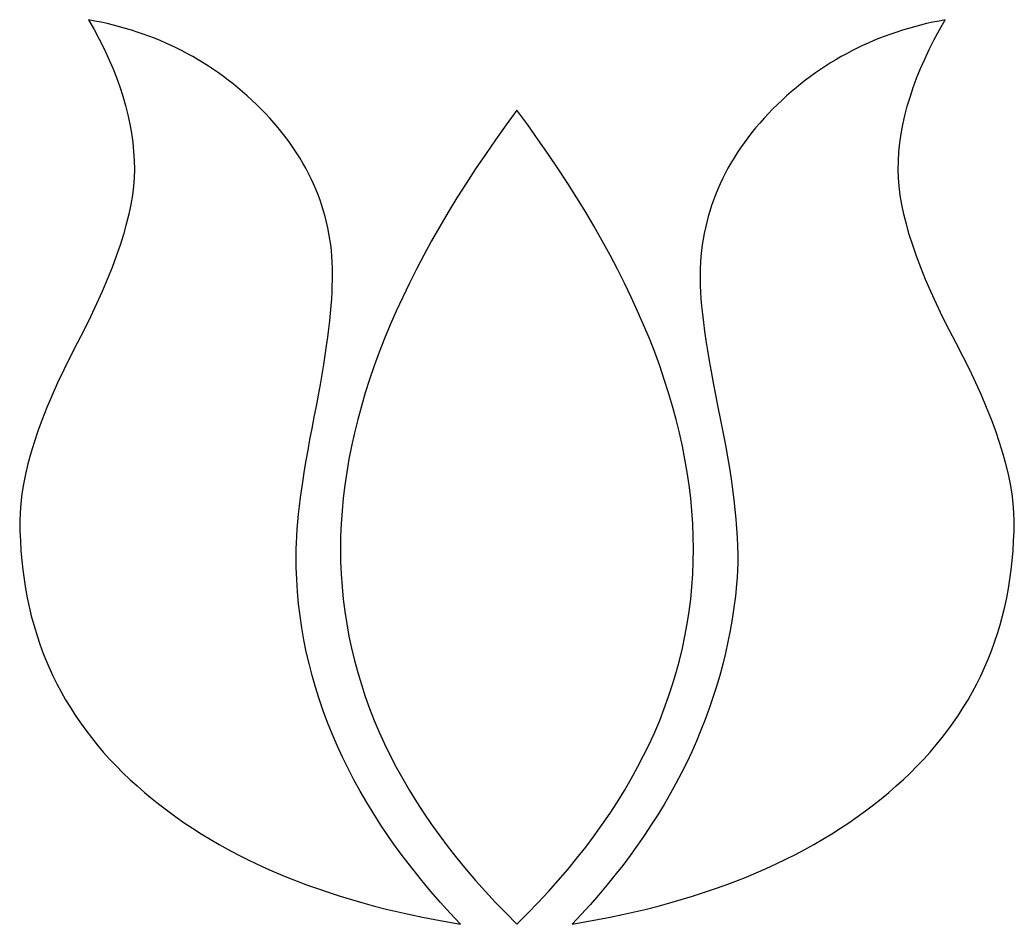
# Model space of a CAD drawing. Header units: centimetres. Extents: x -9 to 9, y -8.1 to 8.1.
import ezdxf

# ---------------------------------------------------------------- set-up
doc = ezdxf.new("R2010")
doc.units = ezdxf.units.CM
doc.header["$MEASUREMENT"] = 0
doc.layers.add('Camada 1', color=7, linetype='Continuous')

msp = doc.modelspace()

# ---------------------------------------------------------------- linework, layer by layer
at = {"layer": 'Camada 1'}
for points, knots in [([(-7.92718, 2.31903), (-7.239, 3.62975), (-6.8956, 4.67502), (-6.8956, 5.4494), (-6.8956, 5.4494), (-6.8956, 6.30861), (-7.17061, 7.2075), (-7.7206, 8.14471), (-7.7206, 8.14471), (-6.50704, 7.93402), (-5.4727, 7.40044), (-4.61487, 6.54258), (-4.61487, 6.54258), (-3.7242, 5.63823), (-3.2946, 4.60797), (-3.32743, 3.4601), (-3.32743, 3.4601), (-3.32743, 2.91008), (-3.43549, 2.08371), (-3.6544, 0.98508), (-3.6544, 0.98508), (-3.87329, -0.11765), (-3.9814, -0.94265), (-3.9814, -1.49404), (-3.9814, -1.49404), (-3.9814, -3.8541), (-2.99633, -6.07329), (-1.02066, -8.14469), (-1.02066, -8.14469), (-3.49433, -7.74109), (-5.43986, -6.912), (-6.84636, -5.65599), (-6.84636, -5.65599), (-8.25556, -4.40416), (-8.95879, -2.81161), (-8.95879, -0.8852), (-8.95879, -0.8852), (-8.95879, -0.06155), (-8.61539, 1.00834), (-7.92718, 2.31903)], [0, 0, 0, 0, 0.09090909, 0.09090909, 0.09090909, 0.09090909, 0.18181818, 0.18181818, 0.18181818, 0.18181818, 0.27272727, 0.27272727, 0.27272727, 0.27272727, 0.36363636, 0.36363636, 0.36363636, 0.36363636, 0.45454545, 0.45454545, 0.45454545, 0.45454545, 0.54545455, 0.54545455, 0.54545455, 0.54545455, 0.63636364, 0.63636364, 0.63636364, 0.63636364, 0.72727273, 0.72727273, 0.72727273, 0.72727273, 0.81818182, 0.81818182, 0.81818182, 0.81818182, 1, 1, 1, 1]), ([(3.95676, -2.02624), (4.01968, -1.36407), (3.9403, -0.45835), (3.71594, 0.69365), (3.71594, 0.69365), (3.43956, 2.00437), (3.30001, 2.9238), (3.30001, 3.46011), (3.30001, 3.46011), (3.2863, 4.60798), (3.72139, 5.63824), (4.61345, 6.54259), (4.61345, 6.54259), (5.46989, 7.40044), (6.50565, 7.93402), (7.71919, 8.14471), (7.71919, 8.14471), (7.1528, 7.18972), (6.87088, 6.29358), (6.87088, 5.4494), (6.87088, 5.4494), (6.87088, 4.67502), (7.21709, 3.62975), (7.91344, 2.31904), (7.91344, 2.31904), (8.60853, 1.00832), (8.95876, -0.06158), (8.95876, -0.8852), (8.95876, -0.8852), (8.95876, -2.8116), (8.24999, -4.40416), (6.83397, -5.65601), (6.83397, -5.65601), (5.41789, -6.91201), (3.47101, -7.74111), (0.99459, -8.14471), (0.99459, -8.14471), (2.7582, -6.3004), (3.74605, -4.25912), (3.95676, -2.02624)], [0, 0, 0, 0, 0.09090909, 0.09090909, 0.09090909, 0.09090909, 0.18181818, 0.18181818, 0.18181818, 0.18181818, 0.27272727, 0.27272727, 0.27272727, 0.27272727, 0.36363636, 0.36363636, 0.36363636, 0.36363636, 0.45454545, 0.45454545, 0.45454545, 0.45454545, 0.54545455, 0.54545455, 0.54545455, 0.54545455, 0.63636364, 0.63636364, 0.63636364, 0.63636364, 0.72727273, 0.72727273, 0.72727273, 0.72727273, 0.81818182, 0.81818182, 0.81818182, 0.81818182, 1, 1, 1, 1]), ([(-3.18098, -1.38733), (-3.18098, 1.0316), (-2.12066, 3.66531), (-0.0014, 6.51932), (-0.0014, 6.51932), (2.12064, 3.66531), (3.17963, 1.0316), (3.17963, -1.38733), (3.17963, -1.38733), (3.17963, -3.81583), (2.12064, -6.06924), (-0.00143, -8.14471), (-0.00143, -8.14471), (-2.12066, -6.06924), (-3.18098, -3.81583), (-3.18098, -1.38733)], [0, 0, 0, 0, 0.2, 0.2, 0.2, 0.2, 0.4, 0.4, 0.4, 0.4, 0.6, 0.6, 0.6, 0.6, 1, 1, 1, 1])]:
    msp.add_open_spline(points, degree=3, knots=knots, dxfattribs=at)

doc.saveas('drawing.dxf')
